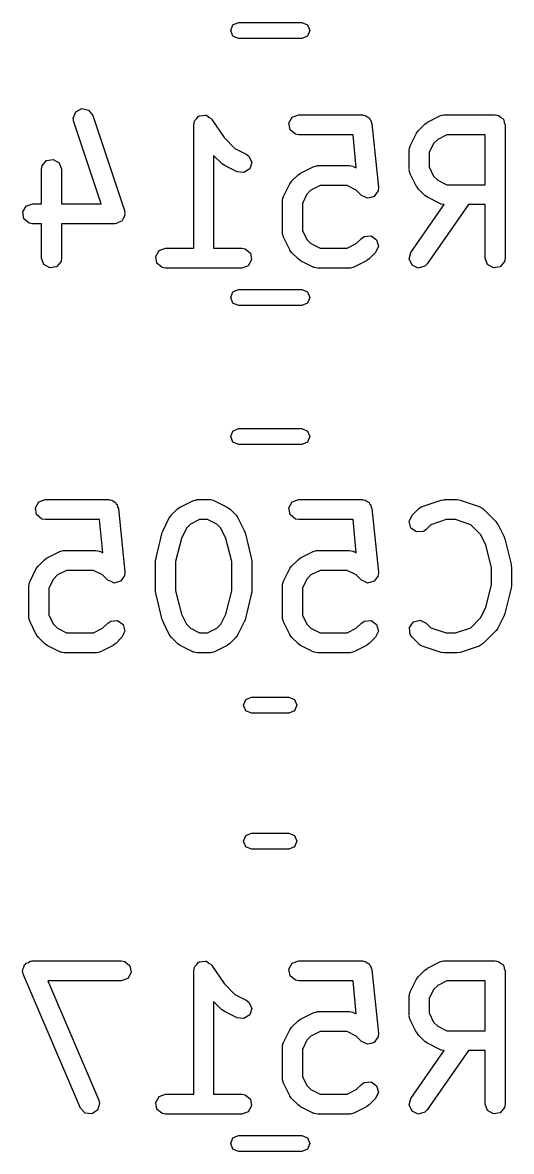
# Model space of a CAD drawing. Extents: x 109 to 192, y -153 to -42.
# Drawn here: x 148.25 to 151.93, y -80.82 to -72.34 of the extents above; entities that cross this region are included whole.
import ezdxf

# ---------------------------------------------------------------- set-up
doc = ezdxf.new("R2010")
doc.units = 0
doc.layers.add('BLACK', color=7, linetype='CONTINUOUS')

msp = doc.modelspace()

# ---------------------------------------------------------------- linework, layer by layer
at = {"layer": 'BLACK', "linetype": 'CONTINUOUS'}
for p, q in [((149.834, -72.3621), (149.877, -72.3445)), ((149.877, -72.3445), (150.351, -72.3445)), ((150.351, -72.3445), (150.394, -72.3621)), ((149.817, -72.4045), (149.834, -72.3621)), ((149.834, -72.4469), (149.817, -72.4045)), ((150.394, -72.3621), (150.411, -72.4045)), ((150.411, -72.4045), (150.394, -72.4469)), ((149.877, -72.4645), (149.834, -72.4469)), ((150.351, -72.4645), (149.877, -72.4645)), ((150.394, -72.4469), (150.351, -72.4645)), ((148.634, -73.0627), (148.653, -73.015)), ((148.653, -73.015), (148.698, -72.9906)), ((148.698, -72.9906), (148.748, -73.0009)), ((148.748, -73.0009), (148.78, -73.041)), ((148.638, -73.0885), (148.634, -73.0627)), ((148.843, -73.704), (148.638, -73.0885)), ((148.78, -73.041), (149.018, -73.7553)), ((149.539, -73.1124), (149.544, -73.0867)), ((149.539, -74.0374), (149.539, -73.1124)), ((149.544, -73.0867), (149.546, -73.0834)), ((149.546, -73.0834), (149.547, -73.0791)), ((149.547, -73.0791), (149.563, -73.0641)), ((149.563, -73.0641), (149.576, -73.0474)), ((149.576, -73.0474), (149.581, -73.0467)), ((149.581, -73.0467), (149.584, -73.0437)), ((149.584, -73.0437), (149.606, -73.0423)), ((149.606, -73.0423), (149.627, -73.0385)), ((149.627, -73.0385), (149.631, -73.0407)), ((149.631, -73.0407), (149.635, -73.0404)), ((149.635, -73.0404), (149.653, -73.0533)), ((149.653, -73.0533), (149.671, -73.0642)), ((149.671, -73.0642), (149.673, -73.0682)), ((149.673, -73.0682), (149.676, -73.0708)), ((149.676, -73.0708), (149.768, -73.2075)), ((150.254, -73.0994), (150.28, -73.0549)), ((150.263, -73.1499), (150.254, -73.0994)), ((150.28, -73.0549), (150.328, -73.0374)), ((150.328, -73.0374), (150.804, -73.0374)), ((150.804, -73.0374), (150.808, -73.0381)), ((150.808, -73.0381), (150.81, -73.0376)), ((150.81, -73.0376), (150.813, -73.0389)), ((150.813, -73.0389), (150.83, -73.0419)), ((150.83, -73.0419), (150.842, -73.0521)), ((150.842, -73.0521), (150.857, -73.0587)), ((150.857, -73.0587), (150.861, -73.0681)), ((150.861, -73.0681), (150.869, -73.0749)), ((150.869, -73.0749), (150.872, -73.0906)), ((150.872, -73.0906), (150.879, -73.1049)), ((150.879, -73.1049), (150.927, -73.5811)), ((151.228, -73.1546), (151.275, -73.107)), ((151.275, -73.107), (151.294, -73.0941)), ((151.294, -73.0941), (151.295, -73.0929)), ((151.295, -73.0929), (151.39, -73.0453)), ((151.39, -73.0453), (151.415, -73.0379)), ((151.415, -73.0379), (151.419, -73.0389)), ((151.419, -73.0389), (151.424, -73.0374)), ((151.424, -73.0374), (151.804, -73.0374)), ((151.804, -73.0374), (151.814, -73.0391)), ((151.814, -73.0391), (151.817, -73.0385)), ((151.817, -73.0385), (151.82, -73.0402)), ((151.82, -73.0402), (151.83, -73.0419)), ((151.83, -73.0419), (151.845, -73.0544)), ((151.845, -73.0544), (151.862, -73.0642)), ((151.862, -73.0642), (151.864, -73.0705)), ((151.864, -73.0705), (151.869, -73.0749)), ((151.869, -73.0749), (151.873, -73.0941)), ((151.873, -73.0941), (151.879, -73.1124)), ((151.879, -73.1124), (151.879, -74.1124)), ((150.303, -73.1829), (150.263, -73.1499)), ((150.328, -73.1874), (150.303, -73.1829)), ((150.737, -73.1874), (150.328, -73.1874)), ((150.761, -73.4356), (150.737, -73.1874)), ((151.166, -73.2693), (151.214, -73.1741)), ((151.214, -73.1741), (151.227, -73.1561)), ((151.227, -73.1561), (151.228, -73.1546)), ((151.441, -73.1874), (151.373, -73.2216)), ((151.729, -73.1874), (151.441, -73.1874)), ((151.729, -73.5612), (151.729, -73.1874)), ((149.768, -73.2075), (149.849, -73.2888)), ((149.849, -73.2888), (149.933, -73.331)), ((151.158, -73.3029), (151.163, -73.2772)), ((151.163, -73.2772), (151.165, -73.2738)), ((151.165, -73.2738), (151.166, -73.2693)), ((151.342, -73.252), (151.308, -73.3206)), ((151.373, -73.2216), (151.342, -73.252)), ((148.434, -73.3808), (148.484, -73.3719)), ((148.484, -73.3719), (148.529, -73.3975)), ((149.751, -73.4035), (149.689, -73.3411)), ((149.689, -73.3411), (149.689, -74.0374)), ((149.933, -73.331), (149.954, -73.3465)), ((149.954, -73.3465), (149.975, -73.3936)), ((151.158, -73.4457), (151.158, -73.3029)), ((151.308, -73.3206), (151.308, -73.428)), ((148.396, -73.4457), (148.401, -73.4201)), ((148.396, -73.704), (148.396, -73.4457)), ((148.401, -73.4201), (148.434, -73.3808)), ((148.529, -73.3975), (148.546, -73.4457)), ((148.546, -73.4457), (148.546, -73.704)), ((149.753, -73.4042), (149.751, -73.4035)), ((149.771, -73.4176), (149.753, -73.4042)), ((149.866, -73.4652), (149.771, -73.4176)), ((149.96, -73.4428), (149.917, -73.471)), ((149.975, -73.3936), (149.96, -73.4428)), ((150.342, -73.4739), (150.438, -73.4263)), ((150.438, -73.4263), (150.463, -73.4188)), ((150.463, -73.4188), (150.467, -73.4199)), ((150.467, -73.4199), (150.471, -73.4183)), ((150.471, -73.4183), (150.709, -73.4183)), ((150.709, -73.4183), (150.735, -73.4229)), ((150.735, -73.4229), (150.738, -73.4257)), ((150.738, -73.4257), (150.743, -73.4263)), ((150.743, -73.4263), (150.761, -73.4356)), ((151.16, -73.4499), (151.158, -73.4457)), ((151.159, -73.4543), (151.16, -73.4499)), ((151.166, -73.4793), (151.159, -73.4543)), ((151.308, -73.428), (151.342, -73.4965)), ((149.917, -73.471), (149.866, -73.4652)), ((150.261, -73.555), (150.275, -73.537)), ((150.275, -73.5355), (150.323, -73.4879)), ((150.275, -73.537), (150.275, -73.5355)), ((150.323, -73.4879), (150.341, -73.4751)), ((150.341, -73.4751), (150.342, -73.4739)), ((151.214, -73.5745), (151.166, -73.4793)), ((151.342, -73.4965), (151.373, -73.5269)), ((151.373, -73.5269), (151.441, -73.5612)), ((150.214, -73.6503), (150.261, -73.555)), ((150.42, -73.6026), (150.39, -73.633)), ((150.489, -73.5683), (150.42, -73.6026)), ((150.692, -73.5683), (150.489, -73.5683)), ((150.76, -73.6026), (150.692, -73.5683)), ((150.799, -73.6416), (150.76, -73.6026)), ((150.91, -73.6286), (150.896, -73.6495)), ((150.925, -73.608), (150.91, -73.6286)), ((150.925, -73.6071), (150.924, -73.6075)), ((150.924, -73.6075), (150.925, -73.608)), ((150.927, -73.5811), (150.925, -73.6071)), ((151.215, -73.5756), (151.214, -73.5745)), ((151.228, -73.594), (151.215, -73.5756)), ((151.275, -73.6416), (151.228, -73.594)), ((151.441, -73.5612), (151.729, -73.5612)), ((148.28, -73.7216), (148.328, -73.704)), ((148.328, -73.704), (148.396, -73.704)), ((148.546, -73.704), (148.843, -73.704)), ((150.206, -73.6838), (150.21, -73.6582)), ((150.206, -73.9219), (150.206, -73.6838)), ((150.21, -73.6582), (150.213, -73.6547)), ((150.213, -73.6547), (150.214, -73.6503)), ((150.39, -73.633), (150.356, -73.7015)), ((150.356, -73.7015), (150.356, -73.9042)), ((150.8, -73.6418), (150.799, -73.6416)), ((150.8, -73.6423), (150.8, -73.6418)), ((150.823, -73.6526), (150.8, -73.6423)), ((150.846, -73.6633), (150.823, -73.6526)), ((150.871, -73.6565), (150.846, -73.6634)), ((150.846, -73.6634), (150.846, -73.6632)), ((150.846, -73.6632), (150.846, -73.6633)), ((150.895, -73.65), (150.871, -73.6565)), ((150.896, -73.6495), (150.895, -73.6496)), ((150.895, -73.6496), (150.895, -73.65)), ((151.172, -74.0694), (151.422, -73.711)), ((151.277, -73.6423), (151.275, -73.6416)), ((151.295, -73.6557), (151.277, -73.6423)), ((151.605, -73.7112), (151.294, -74.1554)), ((151.39, -73.7033), (151.295, -73.6557)), ((151.394, -73.7038), (151.39, -73.7033)), ((151.398, -73.7067), (151.394, -73.7038)), ((151.422, -73.711), (151.398, -73.7067)), ((151.729, -73.7112), (151.605, -73.7112)), ((151.729, -74.1124), (151.729, -73.7112)), ((148.254, -73.766), (148.28, -73.7216)), ((148.263, -73.8165), (148.254, -73.766)), ((149.021, -73.7921), (149.011, -73.8098)), ((149.018, -73.7553), (149.022, -73.7811)), ((149.022, -73.7811), (149.02, -73.7864)), ((149.02, -73.7864), (149.021, -73.7921)), ((148.303, -73.8495), (148.263, -73.8165)), ((148.328, -73.854), (148.303, -73.8495)), ((148.396, -73.854), (148.328, -73.854)), ((148.396, -74.1124), (148.396, -73.854)), ((148.947, -73.854), (148.546, -73.854)), ((148.546, -73.854), (148.546, -74.1124)), ((148.953, -73.8521), (148.947, -73.854)), ((148.958, -73.8532), (148.953, -73.8521)), ((148.976, -73.8435), (148.958, -73.8532)), ((148.996, -73.8365), (148.976, -73.8435)), ((148.998, -73.8315), (148.996, -73.8365)), ((149.003, -73.8288), (148.998, -73.8315)), ((149.011, -73.8098), (149.003, -73.8288)), ((150.207, -73.9261), (150.206, -73.9219)), ((150.206, -73.9305), (150.207, -73.9261)), ((150.214, -73.9554), (150.206, -73.9305)), ((150.261, -74.0507), (150.214, -73.9554)), ((150.356, -73.9042), (150.39, -73.9727)), ((150.76, -74.0031), (150.799, -73.9641)), ((150.799, -73.9641), (150.82, -73.9492)), ((150.82, -73.9492), (150.872, -73.9447)), ((150.872, -73.9447), (150.914, -73.9741)), ((149.28, -74.0549), (149.328, -74.0374)), ((149.328, -74.0374), (149.539, -74.0374)), ((149.689, -74.0374), (149.9, -74.0374)), ((149.9, -74.0374), (149.925, -74.0419)), ((149.925, -74.0419), (149.965, -74.0749)), ((150.262, -74.0518), (150.261, -74.0507)), ((150.275, -74.0702), (150.262, -74.0518)), ((150.39, -73.9727), (150.42, -74.0031)), ((150.42, -74.0031), (150.489, -74.0374)), ((150.489, -74.0374), (150.692, -74.0374)), ((150.692, -74.0374), (150.76, -74.0031)), ((150.927, -74.0237), (150.905, -74.0702)), ((150.914, -73.9741), (150.927, -74.0237)), ((148.414, -74.1606), (148.396, -74.1124)), ((148.542, -74.138), (148.509, -74.1773)), ((148.546, -74.1124), (148.542, -74.138)), ((149.254, -74.0994), (149.28, -74.0549)), ((149.263, -74.1499), (149.254, -74.0994)), ((149.974, -74.1254), (149.948, -74.1698)), ((149.965, -74.0749), (149.974, -74.1254)), ((150.323, -74.1178), (150.275, -74.0702)), ((150.324, -74.1185), (150.323, -74.1178)), ((150.342, -74.1318), (150.324, -74.1185)), ((150.438, -74.1795), (150.342, -74.1318)), ((150.838, -74.1318), (150.743, -74.1795)), ((150.839, -74.1307), (150.838, -74.1318)), ((150.858, -74.1178), (150.839, -74.1307)), ((150.905, -74.0702), (150.858, -74.1178)), ((151.158, -74.1189), (151.172, -74.0694)), ((151.18, -74.1654), (151.158, -74.1189)), ((151.747, -74.1606), (151.729, -74.1124)), ((151.875, -74.138), (151.842, -74.1773)), ((151.879, -74.1124), (151.875, -74.138)), ((148.458, -74.1862), (148.414, -74.1606)), ((148.509, -74.1773), (148.458, -74.1862)), ((149.303, -74.1829), (149.263, -74.1499)), ((149.328, -74.1874), (149.303, -74.1829)), ((149.9, -74.1874), (149.328, -74.1874)), ((149.948, -74.1698), (149.9, -74.1874)), ((150.442, -74.18), (150.438, -74.1795)), ((150.445, -74.1829), (150.442, -74.18)), ((150.471, -74.1874), (150.445, -74.1829)), ((150.709, -74.1874), (150.471, -74.1874)), ((150.713, -74.1858), (150.709, -74.1874)), ((150.718, -74.1869), (150.713, -74.1858)), ((150.743, -74.1795), (150.718, -74.1869)), ((151.227, -74.1871), (151.18, -74.1654)), ((151.276, -74.1738), (151.227, -74.1871)), ((151.294, -74.1554), (151.276, -74.1738)), ((151.791, -74.1862), (151.747, -74.1606)), ((151.842, -74.1773), (151.791, -74.1862)), ((149.817, -74.4075), (149.834, -74.3651)), ((149.834, -74.3651), (149.877, -74.3475)), ((149.877, -74.3475), (150.351, -74.3475)), ((150.351, -74.3475), (150.394, -74.3651)), ((150.394, -74.3651), (150.411, -74.4075)), ((149.834, -74.4499), (149.817, -74.4075)), ((149.877, -74.4675), (149.834, -74.4499)), ((150.351, -74.4675), (149.877, -74.4675)), ((150.394, -74.4499), (150.351, -74.4675)), ((150.411, -74.4075), (150.394, -74.4499)), ((149.834, -75.4101), (149.877, -75.3925)), ((149.877, -75.3925), (150.351, -75.3925)), ((150.351, -75.3925), (150.394, -75.4101)), ((149.817, -75.4525), (149.834, -75.4101)), ((149.834, -75.4949), (149.817, -75.4525)), ((150.394, -75.4101), (150.411, -75.4525)), ((150.411, -75.4525), (150.394, -75.4949)), ((149.877, -75.5125), (149.834, -75.4949)), ((150.351, -75.5125), (149.877, -75.5125)), ((150.394, -75.4949), (150.351, -75.5125)), ((148.35, -75.9874), (148.375, -75.9429)), ((148.359, -76.0379), (148.35, -75.9874)), ((148.375, -75.9429), (148.424, -75.9254)), ((148.424, -75.9254), (148.9, -75.9254)), ((148.9, -75.9254), (148.904, -75.9261)), ((148.904, -75.9261), (148.905, -75.9256)), ((148.905, -75.9256), (148.908, -75.9269)), ((148.908, -75.9269), (148.925, -75.9299)), ((148.925, -75.9299), (148.938, -75.9401)), ((148.938, -75.9401), (148.952, -75.9467)), ((148.952, -75.9467), (148.957, -75.9561)), ((148.957, -75.9561), (148.965, -75.9629)), ((148.965, -75.9629), (148.967, -75.9786)), ((148.967, -75.9786), (148.974, -75.9929)), ((148.974, -75.9929), (149.022, -76.4691)), ((149.37, -76.0426), (149.418, -75.995)), ((149.418, -75.995), (149.436, -75.9821)), ((149.436, -75.9821), (149.438, -75.9809)), ((149.438, -75.9809), (149.533, -75.9333)), ((149.533, -75.9333), (149.558, -75.9259)), ((149.558, -75.9259), (149.562, -75.9269)), ((149.562, -75.9269), (149.566, -75.9254)), ((149.566, -75.9254), (149.662, -75.9254)), ((149.662, -75.9254), (149.687, -75.9299)), ((149.687, -75.9299), (149.691, -75.9328)), ((149.691, -75.9328), (149.695, -75.9333)), ((149.695, -75.9333), (149.79, -75.9809)), ((149.79, -75.9809), (149.808, -75.9943)), ((149.808, -75.9943), (149.81, -75.995)), ((149.81, -75.995), (149.858, -76.0426)), ((150.254, -75.9874), (150.28, -75.9429)), ((150.263, -76.0379), (150.254, -75.9874)), ((150.28, -75.9429), (150.328, -75.9254)), ((150.328, -75.9254), (150.804, -75.9254)), ((150.804, -75.9254), (150.808, -75.9261)), ((150.808, -75.9261), (150.81, -75.9256)), ((150.81, -75.9256), (150.813, -75.9269)), ((150.813, -75.9269), (150.83, -75.9299)), ((150.83, -75.9299), (150.842, -75.9401)), ((150.842, -75.9401), (150.857, -75.9467)), ((150.857, -75.9467), (150.861, -75.9561)), ((150.861, -75.9561), (150.869, -75.9629)), ((150.869, -75.9629), (150.872, -75.9786)), ((150.872, -75.9786), (150.879, -75.9929)), ((150.879, -75.9929), (150.927, -76.4691)), ((151.18, -76.0426), (151.228, -75.995)), ((151.228, -75.995), (151.249, -75.98)), ((151.249, -75.98), (151.253, -75.9796)), ((151.253, -75.9796), (151.257, -75.9768)), ((151.257, -75.9768), (151.4, -75.9292)), ((151.4, -75.9292), (151.422, -75.9259)), ((151.422, -75.9259), (151.424, -75.9254)), ((151.424, -75.9254), (151.519, -75.9254)), ((151.519, -75.9254), (151.541, -75.9293)), ((151.541, -75.9293), (151.542, -75.9292)), ((151.542, -75.9292), (151.685, -75.9768)), ((151.685, -75.9768), (151.708, -75.9893)), ((151.708, -75.9893), (151.711, -75.9931)), ((151.711, -75.9931), (151.715, -75.995)), ((151.715, -75.995), (151.81, -76.0902)), ((148.398, -76.0709), (148.359, -76.0379)), ((148.424, -76.0754), (148.398, -76.0709)), ((148.832, -76.0754), (148.424, -76.0754)), ((148.857, -76.3236), (148.832, -76.0754)), ((149.309, -76.1573), (149.356, -76.0621)), ((149.356, -76.0621), (149.37, -76.0441)), ((149.37, -76.0441), (149.37, -76.0426)), ((149.584, -76.0754), (149.516, -76.1096)), ((149.644, -76.0754), (149.584, -76.0754)), ((149.712, -76.1096), (149.644, -76.0754)), ((149.858, -76.0426), (149.87, -76.061)), ((149.87, -76.061), (149.872, -76.0621)), ((149.872, -76.0621), (149.919, -76.1573)), ((150.303, -76.0709), (150.263, -76.0379)), ((150.328, -76.0754), (150.303, -76.0709)), ((150.737, -76.0754), (150.328, -76.0754)), ((150.761, -76.3236), (150.737, -76.0754)), ((151.158, -76.0891), (151.18, -76.0426)), ((151.436, -76.0754), (151.321, -76.1136)), ((151.507, -76.0754), (151.436, -76.0754)), ((151.621, -76.1136), (151.507, -76.0754)), ((149.303, -76.1727), (149.308, -76.1608)), ((149.308, -76.1608), (149.309, -76.1573)), ((149.485, -76.14), (149.447, -76.217)), ((149.516, -76.1096), (149.485, -76.14)), ((149.743, -76.14), (149.712, -76.1096)), ((149.781, -76.217), (149.743, -76.14)), ((149.919, -76.1573), (149.923, -76.1697)), ((149.923, -76.1697), (149.925, -76.1727)), ((151.172, -76.1386), (151.158, -76.0891)), ((151.214, -76.1681), (151.172, -76.1386)), ((151.265, -76.1636), (151.214, -76.1681)), ((151.286, -76.1487), (151.265, -76.1636)), ((151.321, -76.1136), (151.286, -76.1487)), ((151.695, -76.1877), (151.621, -76.1136)), ((151.81, -76.0902), (151.823, -76.1086)), ((151.823, -76.1086), (151.824, -76.1097)), ((151.824, -76.1097), (151.872, -76.2049)), ((149.256, -76.3631), (149.303, -76.1727)), ((149.447, -76.217), (149.403, -76.3906)), ((149.825, -76.3906), (149.781, -76.217)), ((149.925, -76.1727), (149.972, -76.3631)), ((151.734, -76.2647), (151.695, -76.1877)), ((151.872, -76.2049), (151.875, -76.2173)), ((151.875, -76.2173), (151.877, -76.2203)), ((151.877, -76.2203), (151.925, -76.4108)), ((148.438, -76.3619), (148.533, -76.3143)), ((148.533, -76.3143), (148.558, -76.3068)), ((148.558, -76.3068), (148.562, -76.3079)), ((148.562, -76.3079), (148.566, -76.3063)), ((148.566, -76.3063), (148.804, -76.3063)), ((148.804, -76.3063), (148.83, -76.3109)), ((148.83, -76.3109), (148.834, -76.3137)), ((148.834, -76.3137), (148.838, -76.3143)), ((148.838, -76.3143), (148.857, -76.3236)), ((150.342, -76.3619), (150.438, -76.3143)), ((150.438, -76.3143), (150.463, -76.3068)), ((150.463, -76.3068), (150.467, -76.3079)), ((150.467, -76.3079), (150.471, -76.3063)), ((150.471, -76.3063), (150.709, -76.3063)), ((150.709, -76.3063), (150.735, -76.3109)), ((150.735, -76.3109), (150.738, -76.3137)), ((150.738, -76.3137), (150.743, -76.3143)), ((150.743, -76.3143), (150.761, -76.3236)), ((151.777, -76.4382), (151.734, -76.2647)), ((148.356, -76.443), (148.37, -76.425)), ((148.37, -76.4235), (148.418, -76.3759)), ((148.37, -76.425), (148.37, -76.4235)), ((148.418, -76.3759), (148.436, -76.3631)), ((148.436, -76.3631), (148.438, -76.3619)), ((149.253, -76.3813), (149.256, -76.3666)), ((149.253, -76.6194), (149.253, -76.3813)), ((149.256, -76.3666), (149.256, -76.3631)), ((149.403, -76.3906), (149.403, -76.6102)), ((149.825, -76.6102), (149.825, -76.3906)), ((149.972, -76.3631), (149.974, -76.3781)), ((149.974, -76.3781), (149.975, -76.3813)), ((149.975, -76.3813), (149.975, -76.6194)), ((150.261, -76.443), (150.275, -76.425)), ((150.275, -76.4235), (150.323, -76.3759)), ((150.275, -76.425), (150.275, -76.4235)), ((150.323, -76.3759), (150.341, -76.3631)), ((150.341, -76.3631), (150.342, -76.3619)), ((151.925, -76.4108), (151.926, -76.4257)), ((151.926, -76.4257), (151.927, -76.429)), ((148.309, -76.5383), (148.356, -76.443)), ((148.516, -76.4906), (148.485, -76.521)), ((148.584, -76.4563), (148.516, -76.4906)), ((148.787, -76.4563), (148.584, -76.4563)), ((148.855, -76.4906), (148.787, -76.4563)), ((148.894, -76.5296), (148.855, -76.4906)), ((149.02, -76.496), (149.005, -76.5166)), ((149.022, -76.4691), (149.02, -76.4951)), ((149.02, -76.4951), (149.02, -76.4955)), ((149.02, -76.4955), (149.02, -76.496)), ((150.214, -76.5383), (150.261, -76.443)), ((150.42, -76.4906), (150.39, -76.521)), ((150.489, -76.4563), (150.42, -76.4906)), ((150.692, -76.4563), (150.489, -76.4563)), ((150.76, -76.4906), (150.692, -76.4563)), ((150.799, -76.5296), (150.76, -76.4906)), ((150.925, -76.496), (150.91, -76.5166)), ((150.925, -76.4951), (150.924, -76.4955)), ((150.924, -76.4955), (150.925, -76.496)), ((150.927, -76.4691), (150.925, -76.4951)), ((151.777, -76.5626), (151.777, -76.4382)), ((151.927, -76.429), (151.927, -76.5718)), ((148.301, -76.5718), (148.305, -76.5462)), ((148.301, -76.8099), (148.301, -76.5718)), ((148.305, -76.5462), (148.308, -76.5427)), ((148.308, -76.5427), (148.309, -76.5383)), ((148.485, -76.521), (148.451, -76.5895)), ((148.451, -76.5895), (148.451, -76.7922)), ((148.895, -76.5298), (148.894, -76.5296)), ((148.895, -76.5303), (148.895, -76.5298)), ((148.918, -76.5406), (148.895, -76.5303)), ((148.941, -76.5513), (148.918, -76.5406)), ((148.942, -76.5514), (148.941, -76.5512)), ((148.941, -76.5512), (148.941, -76.5513)), ((148.966, -76.5445), (148.942, -76.5514)), ((148.99, -76.538), (148.966, -76.5445)), ((148.991, -76.5376), (148.99, -76.538)), ((149.005, -76.5166), (148.991, -76.5375)), ((148.991, -76.5375), (148.991, -76.5376)), ((150.206, -76.5718), (150.21, -76.5462)), ((150.206, -76.8099), (150.206, -76.5718)), ((150.21, -76.5462), (150.213, -76.5427)), ((150.213, -76.5427), (150.214, -76.5383)), ((150.39, -76.521), (150.356, -76.5895)), ((150.356, -76.5895), (150.356, -76.7922)), ((150.8, -76.5298), (150.799, -76.5296)), ((150.8, -76.5303), (150.8, -76.5298)), ((150.823, -76.5406), (150.8, -76.5303)), ((150.846, -76.5513), (150.823, -76.5406)), ((150.871, -76.5445), (150.846, -76.5514)), ((150.846, -76.5514), (150.846, -76.5512)), ((150.846, -76.5512), (150.846, -76.5513)), ((150.895, -76.538), (150.871, -76.5445)), ((150.896, -76.5375), (150.895, -76.5376)), ((150.895, -76.5376), (150.895, -76.538)), ((150.91, -76.5166), (150.896, -76.5375)), ((151.734, -76.7361), (151.777, -76.5626)), ((151.925, -76.59), (151.877, -76.7805)), ((151.927, -76.5718), (151.924, -76.5866)), ((151.924, -76.5866), (151.925, -76.59)), ((149.254, -76.6227), (149.253, -76.6194)), ((149.256, -76.6376), (149.254, -76.6227)), ((149.303, -76.8281), (149.256, -76.6376)), ((149.403, -76.6102), (149.447, -76.7837)), ((149.781, -76.7837), (149.825, -76.6102)), ((149.972, -76.6376), (149.925, -76.8281)), ((149.975, -76.6194), (149.972, -76.6342)), ((149.972, -76.6342), (149.972, -76.6376)), ((151.695, -76.8131), (151.734, -76.7361)), ((148.302, -76.8141), (148.301, -76.8099)), ((148.301, -76.8185), (148.302, -76.8141)), ((148.309, -76.8434), (148.301, -76.8185)), ((148.356, -76.9387), (148.309, -76.8434)), ((148.451, -76.7922), (148.485, -76.8607)), ((148.894, -76.8521), (148.916, -76.8372)), ((148.916, -76.8372), (148.967, -76.8327)), ((148.967, -76.8327), (149.009, -76.8621)), ((149.305, -76.831), (149.303, -76.8281)), ((149.309, -76.8434), (149.305, -76.831)), ((149.356, -76.9387), (149.309, -76.8434)), ((149.447, -76.7837), (149.485, -76.8607)), ((149.743, -76.8607), (149.781, -76.7837)), ((149.919, -76.8434), (149.872, -76.9387)), ((149.92, -76.8399), (149.919, -76.8434)), ((149.925, -76.8281), (149.92, -76.8399)), ((150.207, -76.8141), (150.206, -76.8099)), ((150.206, -76.8185), (150.207, -76.8141)), ((150.214, -76.8434), (150.206, -76.8185)), ((150.261, -76.9387), (150.214, -76.8434)), ((150.356, -76.7922), (150.39, -76.8607)), ((150.799, -76.8521), (150.82, -76.8372)), ((150.82, -76.8372), (150.872, -76.8327)), ((150.872, -76.8327), (150.914, -76.8621)), ((151.161, -76.8857), (151.19, -76.8437)), ((151.19, -76.8437), (151.24, -76.8304)), ((151.24, -76.8304), (151.286, -76.8521)), ((151.621, -76.8872), (151.695, -76.8131)), ((151.872, -76.7958), (151.824, -76.8911)), ((151.877, -76.7805), (151.872, -76.7923)), ((151.872, -76.7923), (151.872, -76.7958)), ((148.485, -76.8607), (148.516, -76.8911)), ((148.516, -76.8911), (148.584, -76.9254)), ((148.584, -76.9254), (148.787, -76.9254)), ((148.787, -76.9254), (148.855, -76.8911)), ((148.855, -76.8911), (148.894, -76.8521)), ((149.022, -76.9117), (149, -76.9582)), ((149.009, -76.8621), (149.022, -76.9117)), ((149.485, -76.8607), (149.516, -76.8911)), ((149.516, -76.8911), (149.584, -76.9254)), ((149.584, -76.9254), (149.644, -76.9254)), ((149.644, -76.9254), (149.712, -76.8911)), ((149.712, -76.8911), (149.743, -76.8607)), ((150.39, -76.8607), (150.42, -76.8911)), ((150.42, -76.8911), (150.489, -76.9254)), ((150.489, -76.9254), (150.692, -76.9254)), ((150.692, -76.9254), (150.76, -76.8911)), ((150.76, -76.8911), (150.799, -76.8521)), ((150.927, -76.9117), (150.905, -76.9582)), ((150.914, -76.8621), (150.927, -76.9117)), ((151.165, -76.9368), (151.161, -76.8857)), ((151.286, -76.8521), (151.321, -76.8872)), ((151.321, -76.8872), (151.436, -76.9254)), ((151.436, -76.9254), (151.507, -76.9254)), ((151.507, -76.9254), (151.621, -76.8872)), ((151.81, -76.9106), (151.715, -77.0058)), ((151.811, -76.9091), (151.81, -76.9106)), ((151.824, -76.8911), (151.811, -76.9091)), ((148.358, -76.9398), (148.356, -76.9387)), ((148.37, -76.9582), (148.358, -76.9398)), ((148.418, -77.0058), (148.37, -76.9582)), ((148.42, -77.0065), (148.418, -77.0058)), ((148.438, -77.0198), (148.42, -77.0065)), ((148.934, -77.0187), (148.933, -77.0198)), ((148.953, -77.0058), (148.934, -77.0187)), ((149, -76.9582), (148.953, -77.0058)), ((149.358, -76.9398), (149.356, -76.9387)), ((149.37, -76.9582), (149.358, -76.9398)), ((149.418, -77.0058), (149.37, -76.9582)), ((149.42, -77.0065), (149.418, -77.0058)), ((149.438, -77.0198), (149.42, -77.0065)), ((149.792, -77.0187), (149.79, -77.0198)), ((149.81, -77.0058), (149.792, -77.0187)), ((149.858, -76.9582), (149.81, -77.0058)), ((149.872, -76.9387), (149.858, -76.9567)), ((149.858, -76.9567), (149.858, -76.9582)), ((150.262, -76.9398), (150.261, -76.9387)), ((150.275, -76.9582), (150.262, -76.9398)), ((150.323, -77.0058), (150.275, -76.9582)), ((150.324, -77.0065), (150.323, -77.0058)), ((150.342, -77.0198), (150.324, -77.0065)), ((150.839, -77.0187), (150.838, -77.0198)), ((150.858, -77.0058), (150.839, -77.0187)), ((150.905, -76.9582), (150.858, -77.0058)), ((151.18, -76.9582), (151.165, -76.9368)), ((151.228, -77.0058), (151.18, -76.9582)), ((151.232, -77.0077), (151.228, -77.0058)), ((151.234, -77.0115), (151.232, -77.0077)), ((151.257, -77.0239), (151.234, -77.0115)), ((151.715, -77.0058), (151.693, -77.0207)), ((148.533, -77.0675), (148.438, -77.0198)), ((148.537, -77.068), (148.533, -77.0675)), ((148.541, -77.0709), (148.537, -77.068)), ((148.566, -77.0754), (148.541, -77.0709)), ((148.804, -77.0754), (148.566, -77.0754)), ((148.809, -77.0738), (148.804, -77.0754)), ((148.813, -77.0749), (148.809, -77.0738)), ((148.838, -77.0675), (148.813, -77.0749)), ((148.933, -77.0198), (148.838, -77.0675)), ((149.533, -77.0675), (149.438, -77.0198)), ((149.537, -77.068), (149.533, -77.0675)), ((149.541, -77.0709), (149.537, -77.068)), ((149.566, -77.0754), (149.541, -77.0709)), ((149.662, -77.0754), (149.566, -77.0754)), ((149.666, -77.0738), (149.662, -77.0754)), ((149.67, -77.0749), (149.666, -77.0738)), ((149.695, -77.0675), (149.67, -77.0749)), ((149.79, -77.0198), (149.695, -77.0675)), ((150.438, -77.0675), (150.342, -77.0198)), ((150.442, -77.068), (150.438, -77.0675)), ((150.445, -77.0709), (150.442, -77.068)), ((150.471, -77.0754), (150.445, -77.0709)), ((150.709, -77.0754), (150.471, -77.0754)), ((150.713, -77.0738), (150.709, -77.0754)), ((150.718, -77.0749), (150.713, -77.0738)), ((150.743, -77.0675), (150.718, -77.0749)), ((150.838, -77.0198), (150.743, -77.0675)), ((151.4, -77.0715), (151.257, -77.0239)), ((151.401, -77.0715), (151.4, -77.0715)), ((151.424, -77.0754), (151.401, -77.0715)), ((151.519, -77.0754), (151.424, -77.0754)), ((151.52, -77.0748), (151.519, -77.0754)), ((151.542, -77.0715), (151.52, -77.0748)), ((151.685, -77.0239), (151.542, -77.0715)), ((151.689, -77.0211), (151.685, -77.0239)), ((151.693, -77.0207), (151.689, -77.0211)), ((149.913, -77.468), (149.931, -77.4256)), ((149.931, -77.4256), (149.973, -77.408)), ((149.973, -77.408), (150.255, -77.408)), ((150.255, -77.408), (150.297, -77.4256)), ((150.297, -77.4256), (150.315, -77.468)), ((149.931, -77.5104), (149.913, -77.468)), ((149.973, -77.528), (149.931, -77.5104)), ((150.297, -77.5104), (150.255, -77.528)), ((150.315, -77.468), (150.297, -77.5104)), ((150.255, -77.528), (149.973, -77.528)), ((149.913, -78.488), (149.931, -78.4456)), ((149.931, -78.4456), (149.973, -78.428)), ((149.973, -78.428), (150.255, -78.428)), ((150.255, -78.428), (150.297, -78.4456)), ((150.297, -78.4456), (150.315, -78.488)), ((149.931, -78.5304), (149.913, -78.488)), ((149.973, -78.548), (149.931, -78.5304)), ((150.297, -78.5304), (150.255, -78.548)), ((150.315, -78.488), (150.297, -78.5304)), ((150.255, -78.548), (149.973, -78.548)), ((148.297, -79.3989), (148.311, -79.3894)), ((148.311, -79.3894), (148.32, -79.3904)), ((148.32, -79.3904), (148.328, -79.3874)), ((148.328, -79.3874), (148.995, -79.3874)), ((148.995, -79.3874), (149.021, -79.3919)), ((149.021, -79.3919), (149.06, -79.4249)), ((149.606, -79.3923), (149.627, -79.3885)), ((149.627, -79.3885), (149.631, -79.3907)), ((149.631, -79.3907), (149.635, -79.3904)), ((149.635, -79.3904), (149.653, -79.4033)), ((150.28, -79.4049), (150.328, -79.3874)), ((150.328, -79.3874), (150.804, -79.3874)), ((150.804, -79.3874), (150.808, -79.3881)), ((150.808, -79.3881), (150.81, -79.3876)), ((150.81, -79.3876), (150.813, -79.3889)), ((150.813, -79.3889), (150.83, -79.3919)), ((150.83, -79.3919), (150.842, -79.4021)), ((151.39, -79.3953), (151.415, -79.3879)), ((151.415, -79.3879), (151.419, -79.3889)), ((151.419, -79.3889), (151.424, -79.3874)), ((151.424, -79.3874), (151.804, -79.3874)), ((151.804, -79.3874), (151.814, -79.3891)), ((151.814, -79.3891), (151.817, -79.3885)), ((151.817, -79.3885), (151.82, -79.3902)), ((151.82, -79.3902), (151.83, -79.3919)), ((151.83, -79.3919), (151.845, -79.4044)), ((148.253, -79.4666), (148.256, -79.4581)), ((148.259, -79.4919), (148.253, -79.4666)), ((148.254, -79.4494), (148.263, -79.4342)), ((148.256, -79.4581), (148.254, -79.4494)), ((148.263, -79.4342), (148.268, -79.4175)), ((148.268, -79.4175), (148.276, -79.4126)), ((148.276, -79.4126), (148.28, -79.4049)), ((148.28, -79.4049), (148.297, -79.3989)), ((149.069, -79.4754), (149.043, -79.5198)), ((149.06, -79.4249), (149.069, -79.4754)), ((149.539, -79.4624), (149.544, -79.4367)), ((149.539, -80.3874), (149.539, -79.4624)), ((149.544, -79.4367), (149.546, -79.4334)), ((149.546, -79.4334), (149.547, -79.4291)), ((149.547, -79.4291), (149.563, -79.4141)), ((149.563, -79.4141), (149.576, -79.3974)), ((149.576, -79.3974), (149.581, -79.3967)), ((149.581, -79.3967), (149.584, -79.3937)), ((149.584, -79.3937), (149.606, -79.3923)), ((149.653, -79.4033), (149.671, -79.4142)), ((149.671, -79.4142), (149.673, -79.4182)), ((149.673, -79.4182), (149.676, -79.4208)), ((149.676, -79.4208), (149.768, -79.5575)), ((150.254, -79.4494), (150.28, -79.4049)), ((150.263, -79.4999), (150.254, -79.4494)), ((150.842, -79.4021), (150.857, -79.4087)), ((150.857, -79.4087), (150.861, -79.4181)), ((150.861, -79.4181), (150.869, -79.4249)), ((150.869, -79.4249), (150.872, -79.4406)), ((150.872, -79.4406), (150.879, -79.4549)), ((150.879, -79.4549), (150.927, -79.9311)), ((151.228, -79.5046), (151.275, -79.457)), ((151.275, -79.457), (151.294, -79.4441)), ((151.294, -79.4441), (151.295, -79.4429)), ((151.295, -79.4429), (151.39, -79.3953)), ((151.845, -79.4044), (151.862, -79.4142)), ((151.862, -79.4142), (151.864, -79.4205)), ((151.864, -79.4205), (151.869, -79.4249)), ((151.869, -79.4249), (151.873, -79.4441)), ((151.873, -79.4441), (151.879, -79.4624)), ((151.879, -79.4624), (151.879, -80.4624)), ((148.688, -80.4919), (148.259, -79.4919)), ((148.995, -79.5374), (148.442, -79.5374)), ((148.442, -79.5374), (148.826, -80.4328)), ((149.043, -79.5198), (148.995, -79.5374)), ((149.768, -79.5575), (149.849, -79.6388)), ((150.303, -79.5329), (150.263, -79.4999)), ((150.328, -79.5374), (150.303, -79.5329)), ((150.737, -79.5374), (150.328, -79.5374)), ((150.761, -79.7856), (150.737, -79.5374)), ((151.166, -79.6193), (151.214, -79.5241)), ((151.214, -79.5241), (151.227, -79.5061)), ((151.227, -79.5061), (151.228, -79.5046)), ((151.441, -79.5374), (151.373, -79.5716)), ((151.729, -79.5374), (151.441, -79.5374)), ((151.729, -79.9112), (151.729, -79.5374)), ((149.849, -79.6388), (149.933, -79.681)), ((151.158, -79.6529), (151.163, -79.6272)), ((151.163, -79.6272), (151.165, -79.6238)), ((151.165, -79.6238), (151.166, -79.6193)), ((151.342, -79.602), (151.308, -79.6706)), ((151.373, -79.5716), (151.342, -79.602)), ((149.751, -79.7535), (149.689, -79.6911)), ((149.689, -79.6911), (149.689, -80.3874)), ((149.933, -79.681), (149.954, -79.6965)), ((149.954, -79.6965), (149.975, -79.7436)), ((151.158, -79.7957), (151.158, -79.6529)), ((151.308, -79.6706), (151.308, -79.778)), ((149.753, -79.7542), (149.751, -79.7535)), ((149.771, -79.7676), (149.753, -79.7542)), ((149.866, -79.8152), (149.771, -79.7676)), ((149.917, -79.821), (149.866, -79.8152)), ((149.96, -79.7928), (149.917, -79.821)), ((149.975, -79.7436), (149.96, -79.7928)), ((150.342, -79.8239), (150.438, -79.7763)), ((150.438, -79.7763), (150.463, -79.7688)), ((150.463, -79.7688), (150.467, -79.7699)), ((150.467, -79.7699), (150.471, -79.7683)), ((150.471, -79.7683), (150.709, -79.7683)), ((150.709, -79.7683), (150.735, -79.7729)), ((150.735, -79.7729), (150.738, -79.7757)), ((150.738, -79.7757), (150.743, -79.7763)), ((150.743, -79.7763), (150.761, -79.7856)), ((151.16, -79.7999), (151.158, -79.7957)), ((151.159, -79.8043), (151.16, -79.7999)), ((151.166, -79.8293), (151.159, -79.8043)), ((151.308, -79.778), (151.342, -79.8465)), ((150.261, -79.905), (150.275, -79.887)), ((150.275, -79.8855), (150.323, -79.8379)), ((150.275, -79.887), (150.275, -79.8855)), ((150.323, -79.8379), (150.341, -79.8251)), ((150.341, -79.8251), (150.342, -79.8239)), ((151.214, -79.9245), (151.166, -79.8293)), ((151.342, -79.8465), (151.373, -79.8769)), ((151.373, -79.8769), (151.441, -79.9112)), ((150.214, -80.0003), (150.261, -79.905)), ((150.39, -79.983), (150.356, -80.0515)), ((150.42, -79.9526), (150.39, -79.983)), ((150.489, -79.9183), (150.42, -79.9526)), ((150.692, -79.9183), (150.489, -79.9183)), ((150.76, -79.9526), (150.692, -79.9183)), ((150.799, -79.9916), (150.76, -79.9526)), ((150.91, -79.9786), (150.896, -79.9995)), ((150.925, -79.958), (150.91, -79.9786)), ((150.925, -79.9571), (150.924, -79.9575)), ((150.924, -79.9575), (150.925, -79.958)), ((150.927, -79.9311), (150.925, -79.9571)), ((151.215, -79.9256), (151.214, -79.9245)), ((151.228, -79.944), (151.215, -79.9256)), ((151.275, -79.9916), (151.228, -79.944)), ((151.441, -79.9112), (151.729, -79.9112)), ((150.206, -80.0338), (150.21, -80.0082)), ((150.206, -80.2719), (150.206, -80.0338)), ((150.21, -80.0082), (150.213, -80.0047)), ((150.213, -80.0047), (150.214, -80.0003)), ((150.356, -80.0515), (150.356, -80.2542)), ((150.8, -79.9918), (150.799, -79.9916)), ((150.8, -79.9923), (150.8, -79.9918)), ((150.823, -80.0026), (150.8, -79.9923)), ((150.846, -80.0133), (150.823, -80.0026)), ((150.871, -80.0065), (150.846, -80.0134)), ((150.846, -80.0134), (150.846, -80.0132)), ((150.846, -80.0132), (150.846, -80.0133)), ((150.895, -80), (150.871, -80.0065)), ((150.896, -79.9995), (150.895, -79.9996)), ((150.895, -79.9996), (150.895, -80)), ((151.172, -80.4194), (151.422, -80.061)), ((151.277, -79.9923), (151.275, -79.9916)), ((151.295, -80.0057), (151.277, -79.9923)), ((151.605, -80.0612), (151.294, -80.5054)), ((151.39, -80.0533), (151.295, -80.0057)), ((151.394, -80.0538), (151.39, -80.0533)), ((151.398, -80.0567), (151.394, -80.0538)), ((151.422, -80.061), (151.398, -80.0567)), ((151.729, -80.0612), (151.605, -80.0612)), ((151.729, -80.4624), (151.729, -80.0612)), ((150.207, -80.2761), (150.206, -80.2719)), ((150.206, -80.2805), (150.207, -80.2761)), ((150.214, -80.3054), (150.206, -80.2805)), ((150.261, -80.4007), (150.214, -80.3054)), ((150.356, -80.2542), (150.39, -80.3227)), ((150.39, -80.3227), (150.42, -80.3531)), ((150.76, -80.3531), (150.799, -80.3141)), ((150.799, -80.3141), (150.82, -80.2992)), ((150.82, -80.2992), (150.872, -80.2947)), ((150.872, -80.2947), (150.914, -80.3241)), ((149.254, -80.4494), (149.28, -80.4049)), ((149.28, -80.4049), (149.328, -80.3874)), ((149.328, -80.3874), (149.539, -80.3874)), ((149.689, -80.3874), (149.9, -80.3874)), ((149.9, -80.3874), (149.925, -80.3919)), ((149.925, -80.3919), (149.965, -80.4249)), ((150.262, -80.4018), (150.261, -80.4007)), ((150.275, -80.4202), (150.262, -80.4018)), ((150.42, -80.3531), (150.489, -80.3874)), ((150.489, -80.3874), (150.692, -80.3874)), ((150.692, -80.3874), (150.76, -80.3531)), ((150.927, -80.3737), (150.905, -80.4202)), ((150.914, -80.3241), (150.927, -80.3737)), ((148.723, -80.5293), (148.688, -80.4919)), ((148.832, -80.4582), (148.817, -80.5073)), ((148.826, -80.4328), (148.832, -80.4582)), ((149.263, -80.4999), (149.254, -80.4494)), ((149.974, -80.4754), (149.948, -80.5198)), ((149.965, -80.4249), (149.974, -80.4754)), ((150.323, -80.4678), (150.275, -80.4202)), ((150.324, -80.4685), (150.323, -80.4678)), ((150.342, -80.4818), (150.324, -80.4685)), ((150.438, -80.5295), (150.342, -80.4818)), ((150.838, -80.4818), (150.743, -80.5295)), ((150.839, -80.4807), (150.838, -80.4818)), ((150.858, -80.4678), (150.839, -80.4807)), ((150.905, -80.4202), (150.858, -80.4678)), ((151.158, -80.4689), (151.172, -80.4194)), ((151.18, -80.5154), (151.158, -80.4689)), ((151.747, -80.5106), (151.729, -80.4624)), ((151.875, -80.488), (151.842, -80.5273)), ((151.879, -80.4624), (151.875, -80.488)), ((148.774, -80.5354), (148.723, -80.5293)), ((148.817, -80.5073), (148.774, -80.5354)), ((149.303, -80.5329), (149.263, -80.4999)), ((149.328, -80.5374), (149.303, -80.5329)), ((149.9, -80.5374), (149.328, -80.5374)), ((149.948, -80.5198), (149.9, -80.5374)), ((150.442, -80.53), (150.438, -80.5295)), ((150.445, -80.5329), (150.442, -80.53)), ((150.471, -80.5374), (150.445, -80.5329)), ((150.709, -80.5374), (150.471, -80.5374)), ((150.713, -80.5358), (150.709, -80.5374)), ((150.718, -80.5369), (150.713, -80.5358)), ((150.743, -80.5295), (150.718, -80.5369)), ((151.227, -80.5371), (151.18, -80.5154)), ((151.276, -80.5238), (151.227, -80.5371)), ((151.294, -80.5054), (151.276, -80.5238)), ((151.791, -80.5362), (151.747, -80.5106)), ((151.842, -80.5273), (151.791, -80.5362)), ((149.817, -80.7575), (149.834, -80.7151)), ((149.834, -80.7151), (149.877, -80.6975)), ((149.877, -80.6975), (150.351, -80.6975)), ((150.351, -80.6975), (150.394, -80.7151)), ((150.394, -80.7151), (150.411, -80.7575)), ((149.834, -80.7999), (149.817, -80.7575)), ((149.877, -80.8175), (149.834, -80.7999)), ((150.351, -80.8175), (149.877, -80.8175)), ((150.394, -80.7999), (150.351, -80.8175)), ((150.411, -80.7575), (150.394, -80.7999))]:
    msp.add_line(p, q, dxfattribs=at)

doc.saveas('drawing.dxf')
